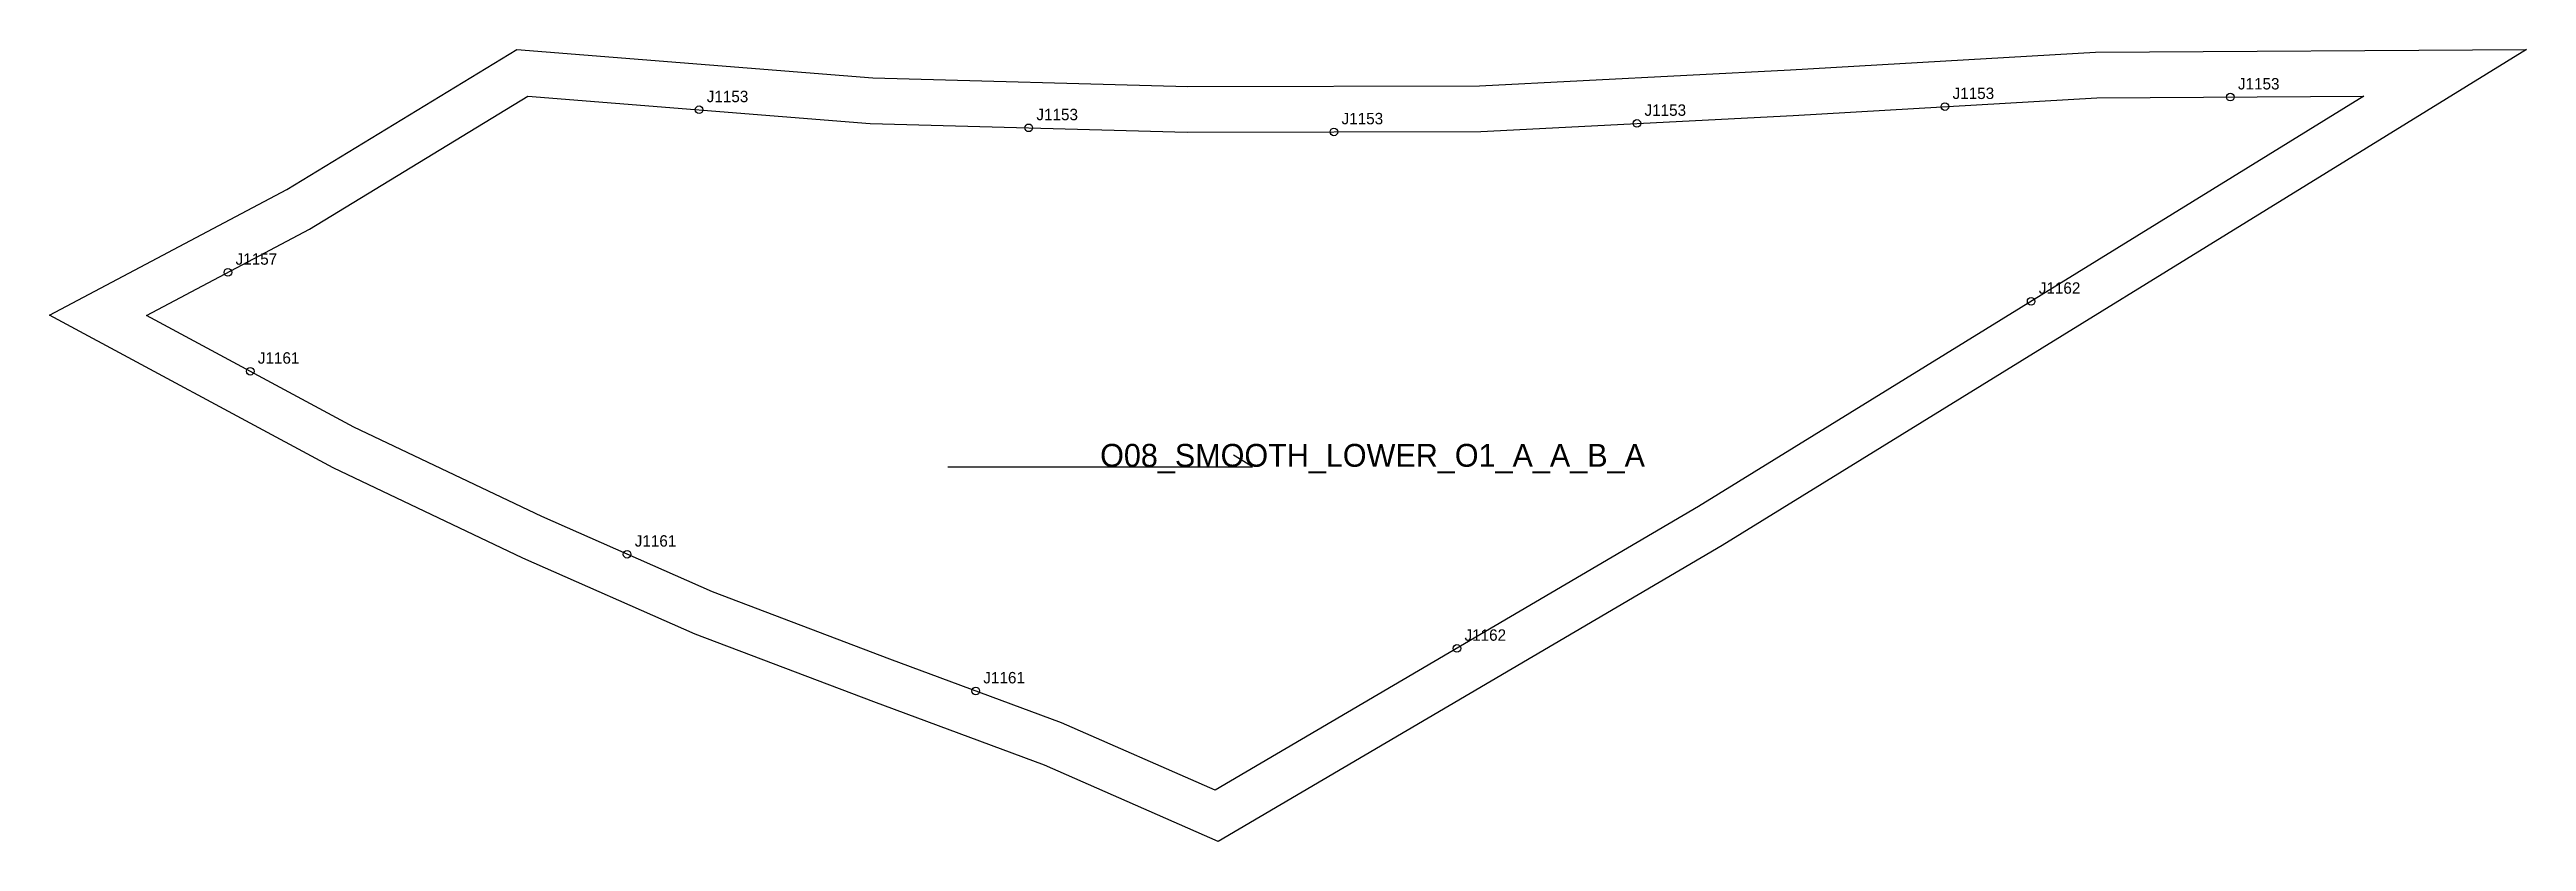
# Model space of a CAD drawing. Header units: millimetres. Extents: x -126 to 525, y -196 to 12.
import ezdxf

# ---------------------------------------------------------------- set-up
doc = ezdxf.new("R2010")
doc.units = ezdxf.units.MM
for name, color, linetype in [('CUT', 1, 'Continuous'), ('GRAIN', 3, 'Continuous'), ('LABEL', 7, 'Continuous'), ('NOTCH', 2, 'Continuous'), ('SEW', 5, 'Continuous')]:
    doc.layers.add(name, color=color, linetype=linetype)

msp = doc.modelspace()

# ---------------------------------------------------------------- linework, layer by layer
at = {"layer": 'CUT'}
msp.add_lwpolyline([(-2.92, 12.27), (90.61, 4.86), (173.39, 2.53), (250.01, 2.72), (331.75, 6.96), (411.86, 11.55), (525.1, 12.27), (313.76, -118.07), (181.38, -195.81), (135.73, -175.77), (90.88, -159.13), (43.94, -141.37), (-1.35, -121.33), (-51.14, -97.62), (-125.68, -57.56), (-63.34, -24.48), (-2.92, 12.27)], close=True, dxfattribs=at)
at = {"layer": 'GRAIN'}
for p, q in [((110.35, -97.35), (190.35, -97.35)), ((190.35, -97.35), (185.35, -94.35))]:
    msp.add_line(p, q, dxfattribs=at)
at = {"layer": 'NOTCH'}
for centre in [(447.29, -0.22), (44.98, -3.56), (291.37, -7.15), (372.32, -2.73), (131.6, -8.3), (211.78, -9.37), (-78.8, -46.27), (394.96, -53.89), (-72.96, -72.27), (26.07, -120.34), (244.08, -145.07), (117.66, -156.27)]:
    msp.add_circle(centre, 1, dxfattribs=at)
at = {"layer": 'SEW'}
msp.add_lwpolyline([(0, 0), (89.96, -7.13), (173.23, -9.47), (250.34, -9.28), (332.4, -5.02), (412.24, -0.45), (482.34, 0), (307.57, -107.78), (180.59, -182.36), (140.23, -164.65), (95.09, -147.89), (48.49, -130.26), (3.65, -110.43), (-45.72, -86.91), (-100.21, -57.62), (-57.4, -34.92)], close=True, dxfattribs=at)

# ---------------------------------------------------------------- texts
at = {"layer": 'LABEL'}
for s, height, p in [('J1153', 3, (46.98, -1.56)), ('J1153', 3, (374.32, -0.73)), ('J1153', 3, (449.29, 1.78)), ('J1153', 3, (133.6, -6.3)), ('J1153', 3, (213.78, -7.37)), ('J1153', 3, (293.37, -5.15)), ('J1157', 3, (-76.8, -44.27)), ('J1162', 3, (396.96, -51.89)), ('J1161', 3, (-70.96, -70.27)), ('O08_SMOOTH_LOWER_O1_A_A_B_A', 6, (150.35, -97.35)), ('J1161', 3, (28.07, -118.34)), ('J1162', 3, (246.08, -143.07)), ('J1161', 3, (119.66, -154.27))]:
    msp.add_text(s, height=height, dxfattribs=at).set_placement(p)

doc.saveas('drawing.dxf')
